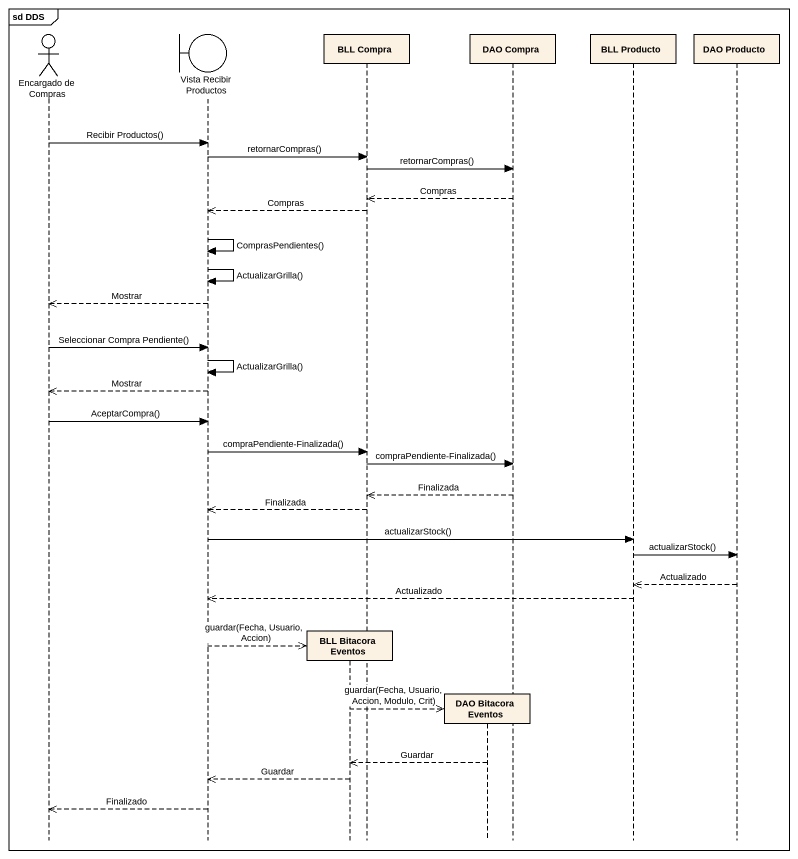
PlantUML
@startuml
mainframe sd DDS
hide footbox
actor "Encargado de Compras" as Encargado_de_Compras
boundary "Vista Recibir Productos" as Vista_Recibir_Productos
participant "BLL Bitacora Eventos" as BLL_Bitacora_Eventos
participant "BLL Compra" as BLL_Compra
participant "DAO Bitacora Eventos" as DAO_Bitacora_Eventos
participant "DAO Compra" as DAO_Compra
participant "BLL Producto" as BLL_Producto
participant "DAO Producto" as DAO_Producto

Encargado_de_Compras -> Vista_Recibir_Productos : Recibir Productos()
Vista_Recibir_Productos -> BLL_Compra : retornarCompras()
BLL_Compra -> DAO_Compra : retornarCompras()
DAO_Compra -->> BLL_Compra : Compras
BLL_Compra -->> Vista_Recibir_Productos : Compras
Vista_Recibir_Productos -> Vista_Recibir_Productos : ComprasPendientes()
Vista_Recibir_Productos -> Vista_Recibir_Productos : ActualizarGrilla()
Vista_Recibir_Productos -->> Encargado_de_Compras : Mostrar
Encargado_de_Compras -> Vista_Recibir_Productos : Seleccionar Compra Pendiente()
Vista_Recibir_Productos -> Vista_Recibir_Productos : ActualizarGrilla()
Vista_Recibir_Productos -->> Encargado_de_Compras : Mostrar
Encargado_de_Compras -> Vista_Recibir_Productos : AceptarCompra()
Vista_Recibir_Productos -> BLL_Compra : compraPendiente-Finalizada()
BLL_Compra -> DAO_Compra : compraPendiente-Finalizada()
DAO_Compra -->> BLL_Compra : Finalizada
BLL_Compra -->> Vista_Recibir_Productos : Finalizada
Vista_Recibir_Productos -> BLL_Producto : actualizarStock()
BLL_Producto -> DAO_Producto : actualizarStock()
DAO_Producto -->> BLL_Producto : Actualizado
BLL_Producto -->> Vista_Recibir_Productos : Actualizado
Vista_Recibir_Productos -->> BLL_Bitacora_Eventos ** : guardar(Fecha, Usuario, Accion)
BLL_Bitacora_Eventos -->> DAO_Bitacora_Eventos ** : guardar(Fecha, Usuario, Accion, Modulo, Crit)
DAO_Bitacora_Eventos -->> BLL_Bitacora_Eventos : Guardar
BLL_Bitacora_Eventos -->> Vista_Recibir_Productos : Guardar
Vista_Recibir_Productos -->> Encargado_de_Compras : Finalizado
@enduml
